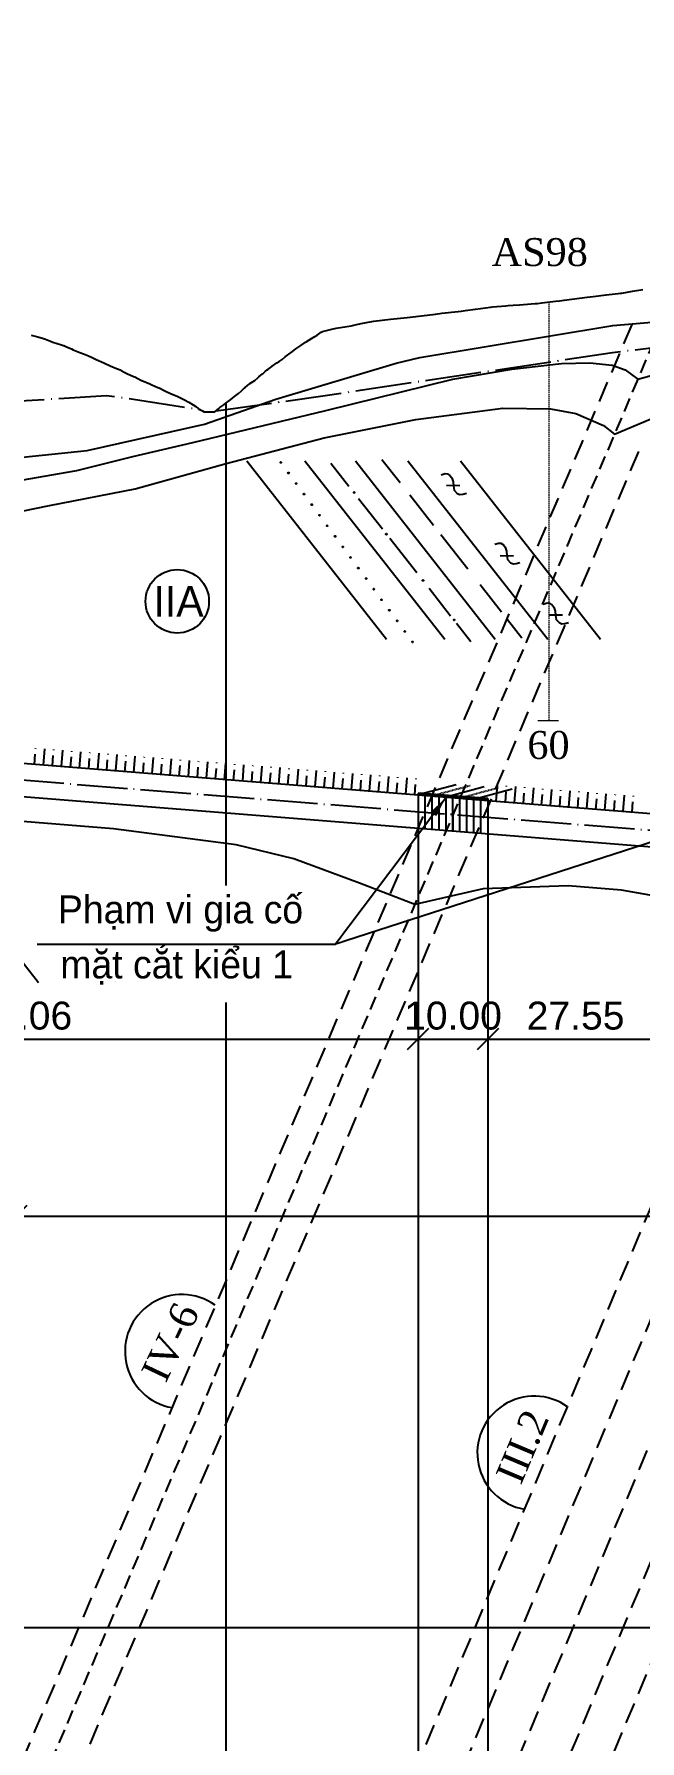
# Model space of a CAD drawing. Header units: inches. Extents: x 444671 to 463716, y 1783086 to 1794968.
# Drawn here: x 447045 to 447131.7, y 1787422.1 to 1787666.4 of the extents above; entities that cross this region are included whole.
import ezdxf

# ---------------------------------------------------------------- set-up
doc = ezdxf.new("R2010")
doc.units = ezdxf.units.IN
doc.header["$MEASUREMENT"] = 0
for name, pattern in [('ACAD_ISO04W100', [30, 24, -3, 0, -3]), ('DASHED2', [9.525, 6.35, -3.175]), ('EDQ-DD', [0.55, 0.4, -0.15]), ('HIDDEN', [0.375, 0.25, -0.125]), ('NG', [1.8, 0.8, -0.1, 0, -0.1, 0.8])]:
    doc.linetypes.add(name, pattern=pattern)
for name, color, linetype in [('4', 4, 'Continuous'), ('CONGTRINH', 2, 'Continuous'), ('CTTRINH', 4, 'Continuous'), ('Dc', 10, 'Continuous'), ('Dchat', 33, 'Continuous'), ('Dong', 252, 'HIDDEN'), ('Ghichu', 3, 'Continuous'), ('Khung_bang', 140, 'Continuous'), ('Text', 3, 'Continuous'), ('Thachhoc', 125, 'Continuous'), ('Tim', 1, 'ACAD_ISO04W100')]:
    doc.layers.add(name, color=color, linetype=linetype)
for name, color, linetype, lineweight in [('dgay', 1, 'Continuous', 25), ('DIACHAT', 33, 'Continuous', 25), ('HOKHOAN', 250, 'DASHED2', 20)]:
    doc.layers.add(name, color=color, linetype=linetype, lineweight=lineweight)
doc.styles.add('VNARIAL', font='')
doc.styles.add('VnAvt', font='')
doc.styles.add('VNTHUONG', font='')
doc.styles.get('VNARIAL').set_extended_font_data('.VnArial')
doc.styles.get('VnAvt').set_extended_font_data('.VnAvant')
doc.styles.get('VNTHUONG').set_extended_font_data('.VnTime')
doc.linetypes.add('_lA1', pattern='A,2,-0.2,["x",Standard,S=0.1,R=0,X=-0.1,Y=-0.05],-0.1', length=2.3)
doc.linetypes.add('_lA2', pattern='A,2,-0.2,["xx",Standard,S=0.1,R=0,X=-0.1,Y=-0.05],-0.18', length=2.38)
doc.linetypes.add('_lB', pattern='A,2,-0.2,["xxx",Standard,S=0.1,R=0,X=-0.1,Y=-0.05],-0.26', length=2.46)
doc.linetypes.add('_llA', pattern='A,2,-0.2,["xxxx",Standard,S=0.1,R=0,X=-0.1,Y=-0.05],-0.34', length=2.54)
doc.linetypes.add('NEN_DA1', pattern='A,1.5,-0.15,["Y",Standard,S=0.2,R=0,X=-0.15,Y=-0.2],-0.005', length=1.655)
doc.dimstyles.new('kt2000', dxfattribs={"dimscale": 0, "dimtxt": 4, "dimasz": 3, "dimexe": 2.5, "dimexo": 0, "dimgap": 1.3, "dimtad": 1, "dimzin": 0, "dimdsep": 46, "dimtxsty": 'VNARIAL', "dimblk1": 'OBLIQUE', "dimblk2": 'OBLIQUE', "dimsah": 1, "dimcen": 0.8, "dimdle": 2.5, "dimclrd": 256, "dimclre": 256, "dimclrt": 256, "dimaunit": 1, "dimadec": 1, "dimazin": 0, "dimtfac": 1, "dimtofl": 0, "dimtmove": 1, "dimatfit": 3, "dimfxl": 0, "dimtolj": 1, "dimtzin": 0, "dimarcsym": 0})

# ---------------------------------------------------------------- blocks, each defined once
blk = doc.blocks.new('h2')
at = {"layer": 'Thachhoc'}
for points in [[(-103.57, 51.93), (-23.53, -50.15)], [(-70.36, 51.93), (9.68, -50.15)], [(-55.41, 50.6), (-45.08, 37.43)], [(-41.38, 51.93), (38.66, -50.15)], [(-26.21, 52.72), (-15.88, 39.54)], [(-11.31, 51.93), (68.73, -50.15)], [(18.76, 51.93), (98.8, -50.15)], [(7.73, 43.87), (9.88, 44.55), (11.24, 44.4), (12.66, 43.59), (13.75, 42.15), (14.46, 39.83), (14.64, 37.35), (15.06, 35.18), (16.79, 33.27), (18.4, 32.64), (20.03, 32.75), (22.14, 33.41)], [(-39.55, 30.37), (-25.9, 12.97)], [(-10.35, 32.49), (3.3, 15.09)], [(10.67, 38.02), (18.38, 37.86)], [(-21.68, 7.58), (-6.28, -12.06)], [(7.52, 9.7), (22.92, -9.94)], [(38.37, 4.16), (40.52, 4.84), (41.88, 4.69), (43.3, 3.88), (44.39, 2.44), (45.1, 0.12), (45.28, -2.36), (45.7, -4.53), (47.43, -6.44), (49.04, -7.06), (50.67, -6.96), (52.78, -6.3)], [(41.35, -2.25), (49.06, -2.41)], [(30.01, -18.98), (42.29, -34.64)], [(0.81, -21.1), (13.09, -36.76)], [(45.65, -38.92), (53.83, -49.36)], [(66.14, -30.16), (68.29, -29.49), (69.64, -29.64), (71.06, -30.44), (72.16, -31.89), (72.87, -34.21), (73.05, -36.68), (73.47, -38.86), (75.19, -40.76), (76.81, -41.39), (78.44, -41.29), (80.55, -40.62)], [(69.4, -36.2), (77.11, -36.36)], [(16.44, -41.04), (24.63, -51.48)]]:
    blk.add_lwpolyline(points, dxfattribs=at)
for centre in [(-84.14, 50.96), (-79.7, 44.92), (-75.26, 38.87), (-70.82, 32.83), (-42.13, 33.77), (-66.38, 26.78), (-61.94, 20.74), (-57.5, 14.69), (-23.7, 9.9), (-53.06, 8.65), (-48.62, 2.6), (-44.18, -3.44), (-39.74, -9.49), (-35.3, -15.53), (-2.71, -16.55), (-30.87, -21.58), (-26.43, -27.62), (-21.99, -33.66), (15.09, -39.16), (-17.55, -39.71), (-13.11, -45.75), (-8.67, -51.8)]:
    blk.add_circle(centre, 0.297, dxfattribs=at)
blk = doc.blocks.new('_Oblique')
at = {"color": 0, "linetype": 'ByBlock', "lineweight": -2}
blk.add_line((-0.5, -0.5), (0.5, 0.5), dxfattribs=at)
blk = doc.blocks.new('*D30')
at = {"layer": 'Defpoints', "color": 0, "transparency": 16777216}
for p in [(447099.95, 1787531.26), (447109.95, 1787530.46), (447109.95, 1787522.57)]:
    blk.add_point(p, dxfattribs=at)
at = {"layer": 'Text', "lineweight": -2, "transparency": 16777216}
for p, q in [((447099.95, 1787531.26), (447099.95, 1787520.07)), ((447109.95, 1787530.46), (447109.95, 1787520.07)), ((447097.45, 1787522.57), (447112.45, 1787522.57))]:
    blk.add_line(p, q, dxfattribs=at)
at = {"layer": 'Text', "lineweight": -2, "transparency": 16777216, "xscale": 3, "yscale": 3, "zscale": 3, "rotation": 180}
blk.add_blockref('_Oblique', (447099.95, 1787522.57), dxfattribs=at)
at = {"layer": 'Text', "lineweight": -2, "transparency": 16777216, "xscale": 3, "yscale": 3, "zscale": 3}
blk.add_blockref('_Oblique', (447109.95, 1787522.57), dxfattribs=at)
at = {"layer": 'Text', "transparency": 16777216, "insert": (447104.95, 1787525.91), "char_height": 4, "attachment_point": 5, "style": 'VNARIAL'}
blk.add_mtext('\\A1;10.00', dxfattribs=at)
blk = doc.blocks.new('*D35')
at = {"layer": 'Defpoints', "color": 0, "transparency": 16777216}
for p in [(447042.49, 1787508.33), (447292.49, 1787508.33), (447292.49, 1787497.24)]:
    blk.add_point(p, dxfattribs=at)
at = {"layer": 'Text', "lineweight": -2, "transparency": 16777216}
for p, q in [((447042.49, 1787508.33), (447042.49, 1787494.74)), ((447292.49, 1787508.33), (447292.49, 1787494.74)), ((447039.99, 1787497.24), (447294.99, 1787497.24))]:
    blk.add_line(p, q, dxfattribs=at)
at = {"layer": 'Text', "lineweight": -2, "transparency": 16777216, "xscale": 3, "yscale": 3, "zscale": 3, "rotation": 180}
blk.add_blockref('_Oblique', (447042.49, 1787497.24), dxfattribs=at)
at = {"layer": 'Text', "lineweight": -2, "transparency": 16777216, "xscale": 3, "yscale": 3, "zscale": 3}
blk.add_blockref('_Oblique', (447292.49, 1787497.24), dxfattribs=at)
at = {"layer": 'Text', "transparency": 16777216, "insert": (447167.49, 1787500.59), "char_height": 4, "attachment_point": 5, "style": 'VNARIAL'}
blk.add_mtext('\\A1;250.00', dxfattribs=at)
blk = doc.blocks.new('*D37')
at = {"layer": 'Defpoints', "color": 0, "transparency": 16777216}
for p in [(446983.89, 1787536.24), (447099.95, 1787530.88), (447099.95, 1787522.57)]:
    blk.add_point(p, dxfattribs=at)
at = {"layer": 'Text', "lineweight": -2, "transparency": 16777216}
for p, q in [((446983.89, 1787536.24), (446983.89, 1787520.07)), ((447099.95, 1787530.88), (447099.95, 1787520.07)), ((446981.39, 1787522.57), (447102.45, 1787522.57))]:
    blk.add_line(p, q, dxfattribs=at)
at = {"layer": 'Text', "lineweight": -2, "transparency": 16777216, "xscale": 3, "yscale": 3, "zscale": 3, "rotation": 180}
blk.add_blockref('_Oblique', (446983.89, 1787522.57), dxfattribs=at)
at = {"layer": 'Text', "lineweight": -2, "transparency": 16777216, "xscale": 3, "yscale": 3, "zscale": 3}
blk.add_blockref('_Oblique', (447099.95, 1787522.57), dxfattribs=at)
at = {"layer": 'Text', "transparency": 16777216, "insert": (447041.92, 1787525.91), "char_height": 4, "attachment_point": 5, "style": 'VNARIAL'}
blk.add_mtext('\\A1;116.06', dxfattribs=at)
blk = doc.blocks.new('*D38')
at = {"layer": 'Defpoints', "color": 0, "transparency": 16777216}
for p in [(447109.95, 1787531.26), (447137.49, 1787530.46), (447137.49, 1787522.57)]:
    blk.add_point(p, dxfattribs=at)
at = {"layer": 'Text', "lineweight": -2, "transparency": 16777216}
for p, q in [((447109.95, 1787531.26), (447109.95, 1787520.07)), ((447137.49, 1787530.46), (447137.49, 1787520.07)), ((447107.45, 1787522.57), (447139.99, 1787522.57))]:
    blk.add_line(p, q, dxfattribs=at)
at = {"layer": 'Text', "lineweight": -2, "transparency": 16777216, "xscale": 3, "yscale": 3, "zscale": 3, "rotation": 180}
blk.add_blockref('_Oblique', (447109.95, 1787522.57), dxfattribs=at)
at = {"layer": 'Text', "lineweight": -2, "transparency": 16777216, "xscale": 3, "yscale": 3, "zscale": 3}
blk.add_blockref('_Oblique', (447137.49, 1787522.57), dxfattribs=at)
at = {"layer": 'Text', "transparency": 16777216, "insert": (447122.49, 1787525.91), "char_height": 4, "attachment_point": 5, "style": 'VNARIAL'}
blk.add_mtext('\\A1;27.55', dxfattribs=at)

msp = doc.modelspace()

# ---------------------------------------------------------------- linework, layer by layer
at = {"layer": '4', "linetype": 'NEN_DA1', "ltscale": 8}
for points in [[(446801.094, 1787576.6852), (447198.4274, 1787544.8986)], [(447099.9483, 1787557.4919), (446983.8907, 1787566.7765)]]:
    msp.add_lwpolyline(points, dxfattribs=at)
at = {"layer": '4', "linetype": 'NEN_DA1', "ltscale": 6}
for points in [[(447109.9483, 1787556.9929), (447099.9483, 1787557.7929)], [(447137.4938, 1787554.4883), (447109.9483, 1787556.6919)]]:
    msp.add_lwpolyline(points, dxfattribs=at)
at = {"layer": 'CONGTRINH', "color": 3}
for p, q in [((447099.9483, 1787557.7929), (447099.9483, 1787552.7769)), ((447104.9483, 1787554.7344), (447104.9483, 1787552.3769)), ((447109.9483, 1787556.8925), (447109.9483, 1787551.9769)), ((446613.5642, 1787438.3548), (447561.7385, 1787438.3548))]:
    msp.add_line(p, q, dxfattribs=at)
at = {"layer": 'CONGTRINH', "color": 7, "flags": 128}
for points in [[(447099.9483, 1787557.5758), (447105.4094, 1787559.039)], [(447103.9479, 1787557.2558), (447109.409, 1787558.7191)], [(447107.9475, 1787556.9358), (447113.4085, 1787558.3991)]]:
    msp.add_lwpolyline(points, dxfattribs=at)
at = {"layer": 'CONGTRINH', "color": 3}
msp.add_lwpolyline([(447109.9483, 1787556.9929), (447109.9483, 1787551.9769)], dxfattribs=at)
at = {"layer": 'CTTRINH', "color": 4, "linetype": 'ByBlock'}
for p, q in [((447046.3496, 1787561.7798), (447046.537, 1787564.1223)), ((447048.9413, 1787561.5725), (447049.1287, 1787563.915)), ((447051.533, 1787561.3651), (447051.7204, 1787563.7076)), ((447054.1247, 1787561.1578), (447054.3121, 1787563.5003)), ((447056.7164, 1787560.9505), (447056.9038, 1787563.293)), ((447059.3082, 1787560.7431), (447059.4956, 1787563.0856)), ((447061.8999, 1787560.5358), (447062.0873, 1787562.8783)), ((447064.4916, 1787560.3284), (447064.679, 1787562.671)), ((447067.0833, 1787560.1211), (447067.2707, 1787562.4636)), ((447069.675, 1787559.9138), (447069.8624, 1787562.2563)), ((447072.2668, 1787559.7064), (447072.4542, 1787562.0489)), ((447074.8585, 1787559.4991), (447075.0459, 1787561.8416)), ((447077.4502, 1787559.2918), (447077.6376, 1787561.6343)), ((447080.0419, 1787559.0844), (447080.2293, 1787561.4269)), ((447082.6336, 1787558.8771), (447082.821, 1787561.2196)), ((447085.2254, 1787558.6697), (447085.4128, 1787561.0123)), ((447087.8171, 1787558.4624), (447088.0045, 1787560.8049)), ((447090.4088, 1787558.2551), (447090.5962, 1787560.5976)), ((447093.0005, 1787558.0477), (447093.1879, 1787560.3902)), ((447095.5922, 1787557.8404), (447095.7796, 1787560.1829)), ((447098.184, 1787557.6331), (447098.3714, 1787559.9756)), ((447111.1426, 1787556.5964), (447111.33, 1787558.9389)), ((447113.7343, 1787556.389), (447113.9217, 1787558.7315)), ((447116.326, 1787556.1817), (447116.5134, 1787558.5242)), ((447118.9177, 1787555.9744), (447119.1051, 1787558.3169)), ((447121.5094, 1787555.767), (447121.6968, 1787558.1095)), ((447121.5094, 1787555.767), (447121.6968, 1787558.1095)), ((447124.1012, 1787555.5597), (447124.2886, 1787557.9022)), ((447126.6929, 1787555.3523), (447126.8803, 1787557.6949)), ((447129.2846, 1787555.145), (447129.472, 1787557.4875))]:
    msp.add_line(p, q, dxfattribs=at)
at = {"layer": 'Dchat', "linetype": '_lA1', "ltscale": 10, "flags": 128}
msp.add_lwpolyline([(446821.9882, 1787610.5033), (446830.9186, 1787610.0295), (446835.9781, 1787609.9917), (446851.7781, 1787608.1636), (446874.6494, 1787606.2031), (446883.433, 1787605.8546), (446904.9657, 1787604.4512), (446911.3703, 1787603.8841), (446932.6078, 1787603.9477), (446948.4413, 1787603.2599), (446959.1358, 1787602.8442), (446979.6736, 1787601.3825), (446987.6836, 1787600.5488), (446993.319, 1787599.4377), (447006.4899, 1787601.463), (447021.3692, 1787602.8353), (447041.1256, 1787605.6347), (447052.603, 1787606.8096), (447069.3985, 1787610.6061), (447079.6029, 1787614.1841), (447096.8076, 1787619.3494), (447100.1937, 1787620.1196), (447127.8113, 1787624.7155), (447162.4038, 1787627.6682), (447181.3488, 1787630.894), (447193.246, 1787632.5335), (447212.084, 1787634.9978), (447224.7747, 1787635.185), (447247.5365, 1787633.1414), (447256.9492, 1787631.5059), (447273.8359, 1787629.0352), (447284.8496, 1787627.0732), (447294.2676, 1787625.4082), (447304.1073, 1787624.0088), (447317.2801, 1787623.0431), (447329.5326, 1787623.3023), (447343.269, 1787624.0052), (447350.9317, 1787624.3788), (447357.7936, 1787624.2962), (447363.4536, 1787625.7795), (447386.5305, 1787629.1905), (447417.4611, 1787633.2222), (447450.2744, 1787634.8349), (447488.2709, 1787636.445), (447500.7695, 1787636.6185), (447513.468, 1787635.9081), (447527.0822, 1787635.9081), (447534.3872, 1787635.3747), (447537.8275, 1787635.1389), (447552.7949, 1787639.8446), (447573.213, 1787645.4315), (447592.206, 1787649.4114), (447613.2726, 1787653.1529), (447623.073, 1787654.4498), (447649.9208, 1787658.9722), (447672.9487, 1787662.7716), (447689.7249, 1787664.6344), (447703.6515, 1787665.7989), (447715.4743, 1787666.4154), (447724.7409, 1787666.4233), (447730.583, 1787666.1545)], dxfattribs=at)
at = {"layer": 'Dchat', "linetype": '_lA2', "ltscale": 10, "flags": 128}
msp.add_lwpolyline([(446810.9843, 1787603.2747), (446817.0224, 1787602.2528), (446823.1111, 1787601.6677), (446830.9186, 1787600.5295), (446836.6215, 1787600.3639), (446841.4846, 1787600.4824), (446851.1925, 1787600.3819), (446866.0004, 1787600.3819), (446887.2086, 1787601.131), (446903.9304, 1787600.89), (446917.593, 1787600.5529), (446928.7255, 1787599.7101), (446945.4242, 1787598.5301), (446953.2818, 1787597.5959), (446960.8206, 1787595.9384), (446972.7319, 1787593.0756), (446980.7231, 1787590.6648), (446985.548, 1787589.158), (446988.7908, 1787587.9686), (446993.2764, 1787590.1383), (447003.0453, 1787593.2661), (447017.7461, 1787596.5834), (447039.8252, 1787602.0293), (447051.1243, 1787603.9649), (447059.1489, 1787605.976), (447067.74, 1787607.9572), (447086.7671, 1787612.5274), (447104.9116, 1787617.0299), (447113.3887, 1787618.4846), (447120.4958, 1787619.2547), (447124.5349, 1787619.3833), (447127.7151, 1787619.0443), (447129.5809, 1787618.3663), (447131.3897, 1787617.0461), (447136.2797, 1787618.3642), (447143.1504, 1787619.9091), (447154.5728, 1787621.8831), (447162.2649, 1787622.7513), (447187.0105, 1787623.4675), (447203.8662, 1787620.9608), (447215.6189, 1787616.7388)], dxfattribs=at)
at = {"layer": 'Dchat', "linetype": '_lB', "ltscale": 10, "flags": 128}
msp.add_lwpolyline([(446798.704, 1787595.6751), (446801.1836, 1787595.5948), (446803.4017, 1787595.9044), (446814.747, 1787596.6683), (446827.8783, 1787597.5367), (446835.313, 1787597.6332), (446850.2193, 1787597.3975), (446874.3076, 1787597.2432), (446898.1441, 1787597.5521), (446918.4195, 1787596.6251), (446932.7799, 1787595.3906), (446944.2064, 1787593.6932), (446958.8756, 1787590.7613), (446973.3904, 1787586.9036), (446980.7205, 1787584.4837), (446986.1187, 1787581.9335), (446993.9015, 1787585.1675), (447007.2903, 1787589.4435), (447026.4762, 1787594.6851), (447047.2218, 1787598.97), (447059.458, 1787601.3284), (447072.5105, 1787604.959), (447086.5096, 1787608.6313), (447099.6337, 1787611.2544), (447112.0575, 1787612.8994), (447118.9031, 1787612.8128), (447122.5426, 1787612.12), (447126.4882, 1787610.3845), (447128.0498, 1787609.1754), (447133.1756, 1787611.3247), (447140.5422, 1787613.686), (447148.3258, 1787615.3528), (447158.8893, 1787616.1862), (447169.5704, 1787616.4657), (447173.7524, 1787616.2434), (447193.3331, 1787613.6806), (447203.6778, 1787609.6637), (447210.8602, 1787605.3563)], dxfattribs=at)
at = {"layer": 'Dchat', "linetype": '_llA', "ltscale": 10, "flags": 128}
msp.add_lwpolyline([(447149.8211, 1787538.4182), (447146.3946, 1787539.7695), (447139.5856, 1787542.0377), (447129.0627, 1787543.8934), (447121.4284, 1787544.512), (447109.2548, 1787544.0996), (447099.4708, 1787541.826), (447091.5683, 1787544.8938), (447082.1586, 1787548.3659), (447073.907, 1787550.3912), (447056.3776, 1787552.6867), (447043.4173, 1787553.7146), (447028.7623, 1787553.5098), (447012.7162, 1787553.0987), (446995.6416, 1787550.6317), (446983.9156, 1787548.1647), (446975.6869, 1787545.081), (446969.2985, 1787542.1066), (446965.8184, 1787544.2292), (446959.8028, 1787546.5706), (446953.154, 1787548.6588), (446942.4582, 1787551.2306), (446932.1006, 1787553.6586), (446922.9182, 1787556.002), (446893.2815, 1787558.9965), (446857.6509, 1787557.9983), (446825.0173, 1787555.0038), (446796.2784, 1787550.3438), (446769.4566, 1787543.342), (446765.6078, 1787542.0177), (446757.9654, 1787538.9108), (446752.5243, 1787536.0681), (446748.3199, 1787532.8546), (446745.5636, 1787530.5593), (446743.8891, 1787531.2914), (446740.6632, 1787532.5262), (446737.506, 1787533.3494), (446734.0976, 1787534.1404), (446723.7997, 1787535.0891), (446717.6251, 1787535.0891), (446713.1469, 1787534.5467), (446709.4828, 1787533.4618), (446707.5347, 1787532.3275), (446706.7097, 1787532.6801), (446704.7615, 1787533.337), (446703.2414, 1787533.742), (446700.8125, 1787533.9286), (446697.4463, 1787533.8582), (446694.0453, 1787533.4807), (446671.4317, 1787527.9614)], dxfattribs=at)
at = {"layer": 'Dchat', "color": 3}
msp.add_circle((447065.5022, 1787585.2323), 4.5375, dxfattribs=at)
at = {"layer": 'dgay', "color": 1, "linetype": 'HIDDEN', "ltscale": 12}
for points in [[(447196.123, 1787632.9099), (446947.5587, 1787038.3548)], [(447203.8648, 1787633.9226), (446954.8771, 1787038.3548)], [(447211.453, 1787634.9152), (446962.0503, 1787038.3548)], [(447217.64, 1787635.0797), (446968.1685, 1787038.3548)], [(447189.0118, 1787631.95), (446940.8488, 1787038.3548)], [(447130.5344, 1787624.8757), (446881.6502, 1787038.3548)], [(447131.4884, 1787606.6921), (446890.3201, 1787038.3548)]]:
    msp.add_lwpolyline(points, dxfattribs=at)
at = {"layer": 'dgay', "color": 8, "linetype": 'HIDDEN', "ltscale": 8}
msp.add_lwpolyline([(447134.894, 1787625.3043), (446885.8278, 1787038.3548)], dxfattribs=at)
msp.add_lwpolyline([(447134.894, 1787625.3043), (446885.8278, 1787038.3548)], dxfattribs=at)
at = {"layer": 'DIACHAT', "color": 3, "linetype": 'NG', "ltscale": 10, "flags": 128}
for points in [[(447071.0459, 1787612.508), (447086.6517, 1787614.6923), (447127.752, 1787620.849), (447158.2822, 1787624.6479), (447220.9683, 1787625.0679), (447317.2801, 1787624.7431), (447424.3852, 1787610.568), (447527.0822, 1787597.1148), (447564.4907, 1787597.2809), (447588.2738, 1787598.6928), (447616.2, 1787601.513), (447644.9216, 1787604.8343), (447684.3065, 1787607.5255), (447717.534, 1787611.0032), (447730.583, 1787612.4088)], [(446816.4461, 1787606.9159), (446844.7282, 1787606.4689), (446911.9453, 1787608.1254), (446956.0646, 1787609.2117), (446986.7054, 1787611.44), (447032.7707, 1787613.3113), (447055.3979, 1787614.6885), (447058.6165, 1787614.2764), (447068.7924, 1787612.676)]]:
    msp.add_lwpolyline(points, dxfattribs=at)
at = {"layer": 'Dong', "linetype": 'ByBlock'}
msp.add_line((447072.4938, 1787038.3548), (447072.4938, 1787613.6248), dxfattribs=at)
at = {"layer": 'Dong', "color": 3, "ltscale": 6}
for p, q in [((447045.0537, 1787561.8835), (447045.2411, 1787564.226)), ((447047.6454, 1787561.6761), (447047.8328, 1787564.0187)), ((447050.2371, 1787561.4688), (447050.4245, 1787563.8113)), ((447052.8289, 1787561.2615), (447053.0163, 1787563.604)), ((447055.4206, 1787561.0541), (447055.608, 1787563.3966)), ((447058.0123, 1787560.8468), (447058.1997, 1787563.1893)), ((447060.604, 1787560.6394), (447060.7914, 1787562.982)), ((447063.1957, 1787560.4321), (447063.3831, 1787562.7746)), ((447065.7875, 1787560.2248), (447065.9749, 1787562.5673)), ((447068.3792, 1787560.0174), (447068.5666, 1787562.36)), ((447070.9709, 1787559.8101), (447071.1583, 1787562.1526)), ((447073.5626, 1787559.6028), (447073.75, 1787561.9453)), ((447076.1543, 1787559.3954), (447076.3417, 1787561.7379)), ((447078.7461, 1787559.1881), (447078.9335, 1787561.5306)), ((447081.3378, 1787558.9807), (447081.5252, 1787561.3233)), ((447083.9295, 1787558.7734), (447084.1169, 1787561.1159)), ((447086.5212, 1787558.5661), (447086.7086, 1787560.9086)), ((447089.1129, 1787558.3587), (447089.3003, 1787560.7013)), ((447091.7047, 1787558.1514), (447091.8921, 1787560.4939)), ((447094.2964, 1787557.9441), (447094.4838, 1787560.2866)), ((447096.8881, 1787557.7367), (447097.0755, 1787560.0792)), ((447099.4798, 1787557.5294), (447099.6672, 1787559.8719)), ((447112.4384, 1787556.4927), (447112.6258, 1787558.8352)), ((447115.0301, 1787556.2854), (447115.2175, 1787558.6279)), ((447117.6219, 1787556.078), (447117.8093, 1787558.4205)), ((447120.2136, 1787555.8707), (447120.401, 1787558.2132)), ((447122.8053, 1787555.6633), (447122.9927, 1787558.0059)), ((447125.397, 1787555.456), (447125.5844, 1787557.7985)), ((447127.9887, 1787555.2487), (447128.1761, 1787557.5912)), ((447130.5805, 1787555.0413), (447130.7679, 1787557.3839))]:
    msp.add_line(p, q, dxfattribs=at)
at = {"layer": 'Dong', "linetype": 'ByBlock'}
for points in [[(447109.9483, 1787556.8925), (447099.9483, 1787557.6925)], [(447109.9483, 1787556.6919), (447099.9483, 1787557.4919)], [(447099.9483, 1787555.1344), (447099.9483, 1787038.3548)], [(447109.9483, 1787551.9769), (447109.9483, 1787038.3548)]]:
    msp.add_lwpolyline(points, dxfattribs=at)
at = {"layer": 'Dong', "color": 3, "ltscale": 0.1}
for points in [[(447101.9481, 1787557.4158), (447107.4092, 1787558.8791)], [(447105.9477, 1787557.0958), (447111.4087, 1787558.5591)]]:
    msp.add_lwpolyline(points, dxfattribs=at)
at = {"layer": 'HOKHOAN', "linetype": 'EDQ-DD', "ltscale": 0.5, "flags": 128}
msp.add_lwpolyline([(447118.6545, 1787628.1594), (447118.6545, 1787568.1594)], dxfattribs=at)
at = {"layer": 'HOKHOAN', "ltscale": 0.5}
msp.add_lwpolyline([(447117.0823, 1787568.1594), (447120.0631, 1787568.1594)], dxfattribs=at)
at = {"layer": 'Khung_bang', "ltscale": 29}
for p, q in [((447100.9483, 1787552.6969), (447100.9483, 1787557.6125)), ((447101.9483, 1787552.6169), (447101.9483, 1787557.5325)), ((447102.9483, 1787552.5369), (447102.9483, 1787557.4525)), ((447103.9483, 1787552.4569), (447103.9483, 1787557.3725)), ((447104.9483, 1787552.3769), (447104.9483, 1787557.2925)), ((447105.9483, 1787552.2969), (447105.9483, 1787557.2125)), ((447106.9483, 1787552.2169), (447106.9483, 1787557.1325)), ((447107.9483, 1787552.1369), (447107.9483, 1787557.0525)), ((447108.9483, 1787552.0569), (447108.9483, 1787556.9725))]:
    msp.add_line(p, q, dxfattribs=at)
for centre in [(447066.1753, 1787477.8521), (447116.5794, 1787463.3169)]:
    msp.add_arc(centre, 8.1549, 54.268333, 259.939574, dxfattribs=at)
at = {"layer": 'Text'}
msp.add_lwpolyline([(447044.5757, 1787623.3548), (447045.5602, 1787623.0838), (447046.3463, 1787622.8548), (447046.6582, 1787622.7498), (447047.3836, 1787622.4678), (447047.6797, 1787622.3548), (447048.953, 1787621.9336), (447049.1915, 1787621.8548), (447049.2566, 1787621.8326), (447049.5453, 1787621.7147), (447050.2383, 1787621.4141), (447050.3763, 1787621.3548), (447050.5964, 1787621.256), (447051.5764, 1787620.8548), (447052.0955, 1787620.6621), (447052.7961, 1787620.3548), (447053.3207, 1787620.1184), (447053.8858, 1787619.8548), (447055.0124, 1787619.3556), (447055.0137, 1787619.3551), (447055.0143, 1787619.3548), (447056.0161, 1787618.8963), (447056.1231, 1787618.8548), (447056.5591, 1787618.6769), (447057.3147, 1787618.3548), (447057.4941, 1787618.2742), (447058.0198, 1787617.9889), (447058.1871, 1787617.8899), (447058.2627, 1787617.8548), (447059.2541, 1787617.4151), (447059.4098, 1787617.3548), (447060.2916, 1787616.91), (447060.3996, 1787616.8548), (447060.4495, 1787616.8328), (447061.5886, 1787616.3548), (447061.8613, 1787616.2304), (447062.7383, 1787615.8548), (447062.926, 1787615.7724), (447063.737, 1787615.3548), (447063.7701, 1787615.3412), (447063.7982, 1787615.3326), (447063.9141, 1787615.2813), (447064.8592, 1787614.8548), (447065.4632, 1787614.6163), (447065.9575, 1787614.3548), (447066.5175, 1787614.0817), (447066.8022, 1787613.9315), (447066.9367, 1787613.8548), (447067.1454, 1787613.7267), (447067.777, 1787613.3548), (447068.1614, 1787613.1061), (447068.4783, 1787612.8548), (447069.1064, 1787612.4972), (447069.3403, 1787612.3548), (447069.601, 1787612.3548), (447069.9211, 1787612.3548), (447070.8811, 1787612.3548), (447071.2106, 1787612.6612), (447071.4267, 1787612.8548), (447071.5973, 1787612.9609), (447072.1522, 1787613.3548), (447072.5174, 1787613.6434), (447072.804, 1787613.8548), (447073.1808, 1787614.1465), (447073.4552, 1787614.3548), (447073.6678, 1787614.5319), (447074.0634, 1787614.8548), (447074.2528, 1787614.9903), (447074.6981, 1787615.3548), (447075.1178, 1787615.7721), (447075.2094, 1787615.8548), (447075.5658, 1787616.1397), (447075.798, 1787616.3256), (447075.8262, 1787616.3548), (447075.9048, 1787616.4103), (447076.5903, 1787616.8548), (447077.0336, 1787617.2192), (447077.1883, 1787617.3548), (447077.6959, 1787617.7881), (447077.7391, 1787617.8234), (447077.7787, 1787617.8548), (447078.091, 1787618.1108), (447078.3825, 1787618.3548), (447078.4534, 1787618.4078), (447079.0273, 1787618.8548), (447079.0945, 1787618.9031), (447079.7561, 1787619.3548), (447080.0599, 1787619.5613), (447080.4927, 1787619.8548), (447080.9535, 1787620.2282), (447081.1101, 1787620.3548), (447081.6627, 1787620.748), (447081.8013, 1787620.8548), (447082.2378, 1787621.1821), (447082.4736, 1787621.3548), (447083.0524, 1787621.7694), (447083.1778, 1787621.8548), (447083.6771, 1787622.2014), (447083.8526, 1787622.325), (447083.89, 1787622.3548), (447083.9477, 1787622.3963), (447084.6825, 1787622.8548), (447085.1853, 1787623.1489), (447085.5018, 1787623.3548), (447086.0929, 1787623.7451), (447086.2955, 1787623.8548), (447087.6084, 1787624.2118), (447088.2119, 1787624.3548), (447090.3618, 1787624.6918), (447091.132, 1787624.8548), (447092.3051, 1787625.0984), (447093.6204, 1787625.3548), (447096.0074, 1787625.6063), (447098.4135, 1787625.8548), (447099.641, 1787625.9957), (447102.454, 1787626.3548), (447103.3694, 1787626.4667), (447105.6986, 1787626.739), (447106.1158, 1787626.781), (447106.6836, 1787626.8548), (447108.1715, 1787627.061), (447110.3341, 1787627.3548), (447110.6056, 1787627.3815), (447112.4956, 1787627.539), (447112.8432, 1787627.5628), (447113.5638, 1787627.6113), (447114.4756, 1787627.6959), (447115.0575, 1787627.7245), (447116.7234, 1787627.8548), (447117.0344, 1787627.8805), (447117.6744, 1787627.9644), (447119.6083, 1787628.199), (447120.1784, 1787628.2593), (447120.8577, 1787628.3548), (447124.1436, 1787628.7569), (447125.0231, 1787628.8548), (447126.8659, 1787629.0907), (447128.5748, 1787629.2935), (447128.9064, 1787629.3306), (447129.0845, 1787629.3548), (447130.6516, 1787629.6129), (447132.1307, 1787629.8548)], dxfattribs=at)
at = {"layer": 'Thachhoc'}
msp.add_lwpolyline([(447027.7872, 1787553.4848), (447045.6542, 1787530.6991)], dxfattribs=at)
at = {"layer": 'Tim', "ltscale": 0.3}
msp.add_lwpolyline([(446797.1938, 1787579.3548), (447198.5271, 1787547.2481)], dxfattribs=at)

# ---------------------------------------------------------------- block references
at = {"layer": 'Dc', "linetype": 'ByBlock', "xscale": 0.25, "yscale": 0.25, "zscale": 0.25}
msp.add_blockref('h2', (447101.3381, 1787592.3732), dxfattribs=at)

# ---------------------------------------------------------------- texts
at = {"layer": 'Dc', "color": 0, "lineweight": 13, "char_height": 4, "width": 99.811402, "attachment_point": 1}
for s, insert, rotation in [('{\\f.VnTime|b0|i0|c0|p34;IV-6}', (447060.2347, 1787474.938), 64.503077), ('{\\f.VnTime|b0|i0|c0|p34;III.2}', (447110.9724, 1787460.1729), 67.079999)]:
    msp.add_mtext(s, dxfattribs=dict(at, insert=insert, rotation=rotation))
at = {"layer": 'Dchat', "color": 3, "style": 'VnAvt'}
msp.add_text('IIA', height=4.4, dxfattribs=at).set_placement((447062.0852, 1787583.0252))
at = {"layer": 'HOKHOAN', "char_height": 4, "width": 16.635234, "attachment_point": 1, "style": 'VNTHUONG'}
for s, insert in [('{\\f.VnTime|b0|i0|c0|p34;AS98}', (447110.4776, 1787637.2295)), ('{\\f.VnTime|b0|i0|c0|p34;60}', (447115.5902, 1787566.6756))]:
    msp.add_mtext(s, dxfattribs=dict(at, insert=insert))

# ---------------------------------------------------------------- dimensions: what is measured, and where the dimension line sits
at = {"layer": 'Text', "color": 3}
for base, p1, p2, picture, middle in [((447109.9483, 1787522.5719), (447099.9483, 1787531.2595), (447109.9483, 1787530.4595), '*D30', (447104.9483, 1787522.5719)), ((447137.4938, 1787522.5719), (447109.9483, 1787531.2595), (447137.4938, 1787530.4595), '*D38', (447122.4851, 1787522.5719))]:
    dim = msp.add_linear_dim(base=base, p1=p1, p2=p2, dimstyle='kt2000', override={"dimscale": 1}, dxfattribs=at)
    dim.commit()
    dim.dimension.update_dxf_attribs({"geometry": picture, "text_midpoint": middle, "dimtype": 160})
dim = msp.add_linear_dim(base=(447292.4938, 1787497.2443), p1=(447042.4938, 1787508.3298), p2=(447292.4938, 1787508.3298), dimstyle='kt2000', override={"dimscale": 1, "dimarcsym": 1}, dxfattribs=at)
dim.commit()
dim.dimension.update_dxf_attribs({"geometry": '*D35', "text_midpoint": (447167.4938, 1787500.5866)})

# ---------------------------------------------------------------- next in the draw order: wipeouts: each hides what was drawn before it
msp.add_wipeout([(447047.0244, 1787536.0141), (447089.0735, 1787536.0141), (447089.0735, 1787544.5378), (447047.0244, 1787544.5378)]).dxf.layer = 'Ghichu'

# ---------------------------------------------------------------- next in the draw order: linework, layer by layer
at = {"layer": '4', "linetype": 'NEN_DA1', "ltscale": 8}
msp.add_lwpolyline([(446801.094, 1787576.6852), (447198.4274, 1787544.8986)], dxfattribs=at)

# ---------------------------------------------------------------- next in the draw order: texts
at = {"layer": 'Ghichu', "insert": (447048.4244, 1787543.1378), "char_height": 4, "attachment_point": 1, "style": 'VnAvt'}
msp.add_mtext('Ph¹m vi gia cè', dxfattribs=at)

# ---------------------------------------------------------------- next in the draw order: wipeouts: each hides what was drawn before it
msp.add_wipeout([(447047.3638, 1787527.8355), (447087.3191, 1787527.8355), (447087.3191, 1787536.6633), (447047.3638, 1787536.6633)]).dxf.layer = 'Ghichu'

# ---------------------------------------------------------------- next in the draw order: linework, layer by layer
at = {"layer": 'Text'}
msp.add_line((447045.4418, 1787536.1595), (447088.1565, 1787536.1595), dxfattribs=at)

# ---------------------------------------------------------------- next in the draw order: texts
at = {"layer": 'Ghichu', "insert": (447048.7638, 1787535.2633), "char_height": 4, "attachment_point": 1, "style": 'VnAvt'}
msp.add_mtext('mÆt c¾t kiÓu 1', dxfattribs=at)

# ---------------------------------------------------------------- next in the draw order: dimensions: what is measured, and where the dimension line sits
at = {"layer": 'Text', "color": 3}
dim = msp.add_linear_dim(base=(447099.9483, 1787522.5719), p1=(446983.8907, 1787536.2367), p2=(447099.9483, 1787530.8848), dimstyle='kt2000', override={"dimscale": 1, "dimarcsym": 1}, dxfattribs=at)
dim.commit()
dim.dimension.update_dxf_attribs({"geometry": '*D37', "text_midpoint": (447041.9195, 1787525.9141)})

# ---------------------------------------------------------------- next in the draw order: leaders
at = {"layer": 'Text'}
msp.add_leader([(447103.9483, 1787557.1719), (447088.1565, 1787536.1595)], dimstyle='kt2000', override={"dimscale": 1, "dimtad": 0}, dxfattribs=at)
at = {"layer": 'Text', "color": 3}
msp.add_leader([(447146.1343, 1787554.9086), (447088.1565, 1787536.1595)], dimstyle='kt2000', override={"dimscale": 1, "dimtad": 0, "dimarcsym": 1}, dxfattribs=at)

doc.saveas('drawing.dxf')
